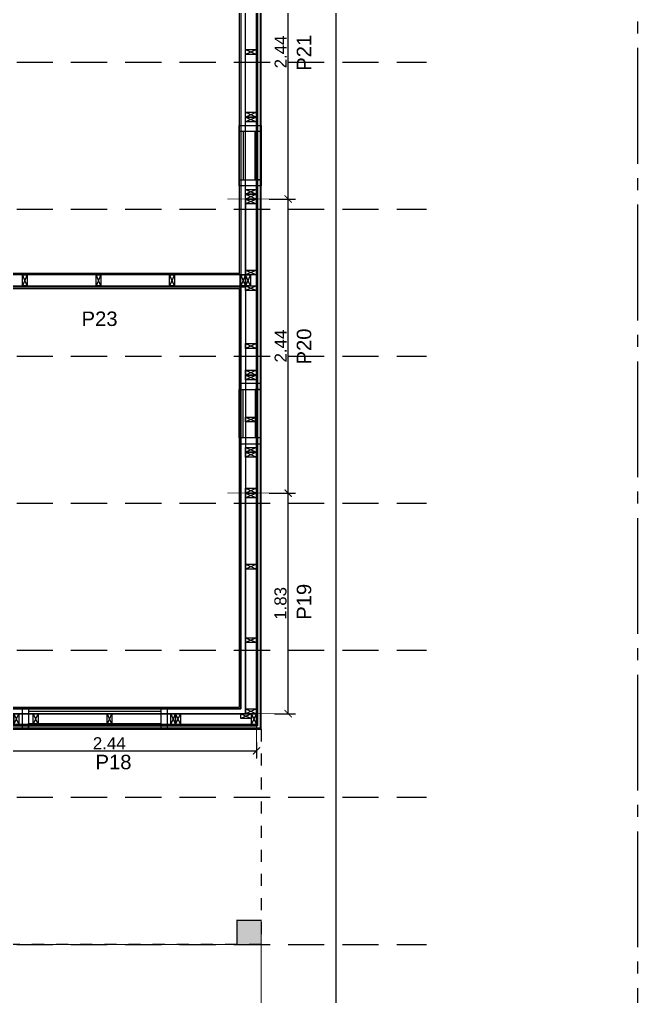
# Model space of a CAD drawing. Header units: millimetres. Extents: x -13913 to 5993, y 1496 to 3225.
# Drawn here: x 3012 to 3017.12, y 1618.09 to 1626.2 of the extents above; entities that cross this region are included whole.
import ezdxf

# ---------------------------------------------------------------- set-up
doc = ezdxf.new("R2010")
doc.units = ezdxf.units.MM
doc.header["$PDMODE"] = 35
for name, pattern in [('ACAD_ISO04W100', [30, 24, -3, 0, -3]), ('CONTINUA', [200, 100, 100]), ('DASHED', [0.75, 0.5, -0.25])]:
    doc.linetypes.add(name, pattern=pattern)
doc.layers.get('Defpoints').update_dxf_attribs({"color": 230})
for name, color, linetype in [('EJES', 8, 'Continuous'), ('P0-PROYECCION', 7, 'Continuous'), ('P1- OSB', 7, 'Continuous'), ('P1-CARPINTERIAS', 7, 'Continuous'), ('P1-COLUMNA HºAº', 7, 'Continuous'), ('P1-COTAS', 7, 'Continuous'), ('P1-DURLOK INTERIOR', 7, 'Continuous'), ('P1-ESTRUCTURAS', 7, 'Continuous'), ('P1-LISTON 2CM', 7, 'Continuous'), ('P1-LISTON 4CM', 7, 'Continuous'), ('P1-MAMPOSTERIA LADRILLO', 7, 'Continuous'), ('P1-MUROS', 7, 'Continuous'), ('P1-PANEL', 7, 'Continuous'), ('P1-PROYECCION', 7, 'Continuous'), ('P1-SOLADOS', 7, 'Continuous'), ('P1-SUPERBOARD', 7, 'Continuous'), ('P1-TEXTOS', 7, 'Continuous')]:
    doc.layers.add(name, color=color, linetype=linetype)
doc.styles.add('Arial02.5', font='arial.ttf', dxfattribs={"width": 0.8, "height": 0.025})
doc.styles.add('Arial10', font='arial.ttf', dxfattribs={"height": 0.1})
doc.dimstyles.new('COTA-1-50', dxfattribs={"dimtxt": 0.1, "dimasz": 0.06, "dimexe": 0.06, "dimexo": 0.15, "dimgap": 0.0125, "dimtad": 1, "dimzin": 0, "dimdsep": 46, "dimtxsty": 'Arial10', "dimblk1": 'ARCHTICK', "dimblk2": 'ARCHTICK', "dimsah": 1, "dimcen": 0.09, "dimclrd": 7, "dimclre": 7, "dimclrt": 7, "dimazin": 0, "dimtfac": 1, "dimtofl": 0, "dimtmove": 2, "dimatfit": 3, "dimldrblk": 'ARCHTICK', "dimfxl": 1, "dimtolj": 1, "dimtzin": 0, "dimarcsym": 0})

# ---------------------------------------------------------------- blocks, each defined once
blk = doc.blocks.new('A$C9cc9e96f')
at = {"color": 0}
for points in [[(0, 0.09), (0.04, 0.09), (0.04, 0), (0, 0), (0, 0.09), (0.04, 0), (0, 0), (0.04, 0.09)], [(0.39, 0.09), (0.43, 0.09), (0.43, 0), (0.39, 0), (0.39, 0.09), (0.43, 0), (0.39, 0), (0.43, 0.09)], [(0.43, 0.09), (0.47, 0.09), (0.47, 0), (0.43, 0), (0.43, 0.09), (0.47, 0), (0.43, 0), (0.47, 0.09)], [(1.7293, 0.09), (1.7693, 0.09), (1.7693, 0), (1.7293, 0), (1.7293, 0.09), (1.7693, 0), (1.7293, 0), (1.7693, 0.09)], [(1.7693, 0.09), (1.8093, 0.09), (1.8093, 0), (1.7693, 0), (1.7693, 0.09), (1.8093, 0), (1.7693, 0), (1.8093, 0.09)], [(2.4, 0.09), (2.4, 0.05), (2.31, 0.05), (2.31, 0.09), (2.4, 0.09), (2.31, 0.05), (2.31, 0.09), (2.4, 0.05)], [(2.4, 0.09), (2.44, 0.09), (2.44, 0), (2.4, 0), (2.4, 0.09), (2.44, 0), (2.4, 0), (2.44, 0.09)]]:
    blk.add_lwpolyline(points, dxfattribs=at)
blk.add_lwpolyline([(0, 0.09), (2.44, 0.09), (2.44, 0), (0, 0)], close=True, dxfattribs=at)
at = {"color": 8}
for points in [[(0.59, 0.09), (0.63, 0.09), (0.63, 0), (0.59, 0), (0.59, 0.09), (0.63, 0), (0.59, 0), (0.63, 0.09)], [(1.202, 0.09), (1.242, 0.09), (1.242, 0), (1.202, 0), (1.202, 0.09), (1.242, 0), (1.202, 0), (1.242, 0.09)]]:
    blk.add_lwpolyline(points, dxfattribs=at)
blk = doc.blocks.new('A$Ca94d6937')
at = {"color": 0}
for points in [[(0.04, 0), (0, 0), (0, 0.09), (0.04, 0.09), (0.04, 0), (0, 0.09), (0.04, 0.09), (0, 0)], [(0.63, 0), (0.59, 0), (0.59, 0.09), (0.63, 0.09), (0.63, 0), (0.59, 0.09), (0.63, 0.09), (0.59, 0)], [(1.24, 0), (1.2, 0), (1.2, 0.09), (1.24, 0.09), (1.24, 0), (1.2, 0.09), (1.24, 0.09), (1.2, 0)], [(1.85, 0), (1.81, 0), (1.81, 0.09), (1.85, 0.09), (1.85, 0), (1.81, 0.09), (1.85, 0.09), (1.81, 0)], [(2.44, 0), (2.4, 0), (2.4, 0.09), (2.44, 0.09), (2.44, 0), (2.4, 0.09), (2.44, 0.09), (2.4, 0)]]:
    blk.add_lwpolyline(points, dxfattribs=at)
blk.add_lwpolyline([(0, 0.09), (0, 0), (2.44, 0), (2.44, 0.09)], close=True, dxfattribs=at)
blk = doc.blocks.new('A$Ce3189523')
at = {"color": 0}
blk.add_lwpolyline([(0, 0), (0, 1.83), (0.09, 1.83), (0.09, 0)], close=True, dxfattribs=at)
for points in [[(0.09, 1.83), (0.09, 1.79), (0, 1.79), (0, 1.83), (0.09, 1.83), (0, 1.79), (0, 1.83), (0.09, 1.79)], [(0.09, 1.24), (0.09, 1.2), (0, 1.2), (0, 1.24), (0.09, 1.24), (0, 1.2), (0, 1.24), (0.09, 1.2)], [(0.09, 0.63), (0.09, 0.59), (0, 0.59), (0, 0.63), (0.09, 0.63), (0, 0.59), (0, 0.63), (0.09, 0.59)], [(0.09, 0.04), (0.09, 0), (0, 0), (0, 0.04), (0.09, 0.04), (0, 0), (0, 0.04), (0.09, 0)]]:
    blk.add_lwpolyline(points, dxfattribs=at)
blk = doc.blocks.new('A$C49294ef6')
at = {"color": 0}
for points in [[(0.09, 2.44), (0.09, 2.4), (0, 2.4), (0, 2.44), (0.09, 2.44), (0, 2.4), (0, 2.44), (0.09, 2.4)], [(0.09, 1.85), (0.09, 1.81), (0, 1.81), (0, 1.85), (0.09, 1.85), (0, 1.81), (0, 1.85), (0.09, 1.81)], [(0.04, 1.72), (0, 1.72), (0, 1.81), (0.04, 1.81), (0.04, 1.72), (0, 1.81), (0.04, 1.81), (0, 1.72)], [(0.09, 1.72), (0.09, 1.68), (0, 1.68), (0, 1.72), (0.09, 1.72), (0, 1.68), (0, 1.72), (0.09, 1.68)], [(0.09, 1.24), (0.09, 1.2), (0, 1.2), (0, 1.24), (0.09, 1.24), (0, 1.2), (0, 1.24), (0.09, 1.2)], [(0.09, 1.0195), (0.09, 0.9795), (0, 0.9795), (0, 1.0195), (0.09, 1.0195), (0, 0.9795), (0, 1.0195), (0.09, 0.9795)], [(0.09, 0.9795), (0.09, 0.9395), (0, 0.9395), (0, 0.9795), (0.09, 0.9795), (0, 0.9395), (0, 0.9795), (0.09, 0.9395)], [(0.09, 0.3795), (0.09, 0.3395), (0, 0.3395), (0, 0.3795), (0.09, 0.3795), (0, 0.3395), (0, 0.3795), (0.09, 0.3395)], [(0.09, 0.3395), (0.09, 0.2995), (0, 0.2995), (0, 0.3395), (0.09, 0.3395), (0, 0.2995), (0, 0.3395), (0.09, 0.2995)], [(0.09, 0.04), (0.09, 0), (0, 0), (0, 0.04), (0.09, 0.04), (0, 0), (0, 0.04), (0.09, 0)]]:
    blk.add_lwpolyline(points, dxfattribs=at)
blk.add_lwpolyline([(0, 2.44), (0, 0), (0.09, 0), (0.09, 2.44)], close=True, dxfattribs=at)
at = {"color": 8}
blk.add_lwpolyline([(0.09, 0.63), (0.09, 0.59), (0, 0.59), (0, 0.63), (0.09, 0.63), (0, 0.59), (0, 0.63), (0.09, 0.59)], dxfattribs=at)
blk = doc.blocks.new('A$C257d83ad')
at = {"color": 0}
for points in [[(0.09, 2.44), (0.09, 2.4), (0, 2.4), (0, 2.44), (0.09, 2.44), (0, 2.4), (0, 2.44), (0.09, 2.4)], [(0.09, 1.85), (0.09, 1.81), (0, 1.81), (0, 1.85), (0.09, 1.85), (0, 1.81), (0, 1.85), (0.09, 1.81)], [(0.09, 1.24), (0.09, 1.2), (0, 1.2), (0, 1.24), (0.09, 1.24), (0, 1.2), (0, 1.24), (0.09, 1.2)], [(0.09, 0.72), (0.09, 0.68), (0, 0.68), (0, 0.72), (0.09, 0.72), (0, 0.68), (0, 0.72), (0.09, 0.68)], [(0.09, 0.68), (0.09, 0.64), (0, 0.64), (0, 0.68), (0.09, 0.68), (0, 0.64), (0, 0.68), (0.09, 0.64)], [(0.09, 0.08), (0.09, 0.04), (0, 0.04), (0, 0.08), (0.09, 0.08), (0, 0.04), (0, 0.08), (0.09, 0.04)], [(0.09, 0.04), (0.09, 0), (0, 0), (0, 0.04), (0.09, 0.04), (0, 0), (0, 0.04), (0.09, 0)]]:
    blk.add_lwpolyline(points, dxfattribs=at)
blk.add_lwpolyline([(0, 0), (0, 2.44), (0.09, 2.44), (0.09, 0)], close=True, dxfattribs=at)
blk = doc.blocks.new('_ARCHTICK')
at = {"color": 0, "linetype": 'ByBlock', "const_width": 0.15}
blk.add_lwpolyline([(-0.5, -0.5), (0.5, 0.5)], dxfattribs=at)
blk = doc.blocks.new('*D216')
at = {"layer": 'Defpoints', "color": 0, "transparency": 16777216}
for p in [(3011.5232, 1620.3461), (3013.9632, 1620.3461), (3013.9632, 1620.1282)]:
    blk.add_point(p, dxfattribs=at)
at = {"layer": 'P1-COTAS', "color": 7, "lineweight": -2, "transparency": 16777216}
for p, q in [((3011.5232, 1620.1961), (3011.5232, 1620.0682)), ((3011.5232, 1620.1282), (3013.9632, 1620.1282)), ((3013.9632, 1620.1961), (3013.9632, 1620.0682))]:
    blk.add_line(p, q, dxfattribs=at)
at = {"layer": 'P1-COTAS', "color": 7, "lineweight": -2, "transparency": 16777216, "xscale": 0.06, "yscale": 0.06, "zscale": 0.06, "rotation": 180}
blk.add_blockref('_ARCHTICK', (3011.5232, 1620.1282), dxfattribs=at)
at = {"layer": 'P1-COTAS', "color": 7, "lineweight": -2, "transparency": 16777216, "xscale": 0.06, "yscale": 0.06, "zscale": 0.06}
blk.add_blockref('_ARCHTICK', (3013.9632, 1620.1282), dxfattribs=at)
at = {"layer": 'P1-COTAS', "color": 7, "transparency": 16777216, "insert": (3012.7432, 1620.1909), "char_height": 0.1, "attachment_point": 5, "style": 'Arial10'}
blk.add_mtext('\\A1;2.44', dxfattribs=at)
blk = doc.blocks.new('*D217')
at = {"layer": 'Defpoints', "color": 0, "transparency": 16777216}
for p in [(3013.9182, 1622.2661), (3014.226, 1622.2661), (3013.9632, 1620.4361)]:
    blk.add_point(p, dxfattribs=at)
at = {"layer": 'P1-COTAS', "color": 7, "lineweight": -2, "transparency": 16777216}
for p, q in [((3014.0682, 1622.2661), (3014.286, 1622.2661)), ((3014.226, 1620.4361), (3014.226, 1622.2661)), ((3014.1132, 1620.4361), (3014.286, 1620.4361))]:
    blk.add_line(p, q, dxfattribs=at)
at = {"layer": 'P1-COTAS', "color": 7, "lineweight": -2, "transparency": 16777216, "xscale": 0.06, "yscale": 0.06, "zscale": 0.06}
for p, rotation in [((3014.226, 1622.2661), 90), ((3014.226, 1620.4361), 270)]:
    blk.add_blockref('_ARCHTICK', p, dxfattribs=dict(at, rotation=rotation))
at = {"layer": 'P1-COTAS', "color": 7, "transparency": 16777216, "insert": (3014.1624, 1621.3511), "char_height": 0.1, "attachment_point": 5, "rotation": 90, "style": 'Arial10'}
blk.add_mtext('\\A1;1.83', dxfattribs=at)
blk = doc.blocks.new('*D218')
at = {"layer": 'Defpoints', "color": 0, "transparency": 16777216}
for p in [(3013.9182, 1624.7061), (3014.226, 1624.7061), (3013.9182, 1622.2661)]:
    blk.add_point(p, dxfattribs=at)
at = {"layer": 'P1-COTAS', "color": 7, "lineweight": -2, "transparency": 16777216}
for p, q in [((3014.0682, 1624.7061), (3014.286, 1624.7061)), ((3014.226, 1622.2661), (3014.226, 1624.7061)), ((3014.0682, 1622.2661), (3014.286, 1622.2661))]:
    blk.add_line(p, q, dxfattribs=at)
at = {"layer": 'P1-COTAS', "color": 7, "lineweight": -2, "transparency": 16777216, "xscale": 0.06, "yscale": 0.06, "zscale": 0.06}
for p, rotation in [((3014.226, 1624.7061), 90), ((3014.226, 1622.2661), 270)]:
    blk.add_blockref('_ARCHTICK', p, dxfattribs=dict(at, rotation=rotation))
at = {"layer": 'P1-COTAS', "color": 7, "transparency": 16777216, "insert": (3014.1633, 1623.4861), "char_height": 0.1, "attachment_point": 5, "rotation": 90, "style": 'Arial10'}
blk.add_mtext('\\A1;2.44', dxfattribs=at)
blk = doc.blocks.new('*D200')
at = {"layer": 'Defpoints', "color": 0, "transparency": 16777216}
for p in [(3013.9182, 1627.1461), (3014.226, 1627.1461), (3013.9182, 1624.7061)]:
    blk.add_point(p, dxfattribs=at)
at = {"layer": 'P1-COTAS', "color": 7, "lineweight": -2, "transparency": 16777216}
for p, q in [((3014.0682, 1627.1461), (3014.286, 1627.1461)), ((3014.226, 1624.7061), (3014.226, 1627.1461)), ((3014.0682, 1624.7061), (3014.286, 1624.7061))]:
    blk.add_line(p, q, dxfattribs=at)
at = {"layer": 'P1-COTAS', "color": 7, "lineweight": -2, "transparency": 16777216, "xscale": 0.06, "yscale": 0.06, "zscale": 0.06}
for p, rotation in [((3014.226, 1627.1461), 90), ((3014.226, 1624.7061), 270)]:
    blk.add_blockref('_ARCHTICK', p, dxfattribs=dict(at, rotation=rotation))
at = {"layer": 'P1-COTAS', "color": 7, "transparency": 16777216, "insert": (3014.1633, 1625.9261), "char_height": 0.1, "attachment_point": 5, "rotation": 90, "style": 'Arial10'}
blk.add_mtext('\\A1;2.44', dxfattribs=at)

msp = doc.modelspace()

# ---------------------------------------------------------------- hatches: boundary and pattern name
at = {"layer": 'P1-COLUMNA HºAº'}
h = msp.add_hatch(color=8, dxfattribs=at)
h.dxf.hatch_style = 1
h.paths.add_polyline_path([(3013.8025, 1618.7216), (3014.0025, 1618.7216), (3014.0025, 1618.5216), (3013.8025, 1618.5216)])

# ---------------------------------------------------------------- linework, layer by layer
at = {"layer": 'EJES', "color": 18, "linetype": 'ACAD_ISO04W100', "ltscale": 0.04, "true_color": 0x000000}
msp.add_lwpolyline([(3017.1207, 1644.1592), (3017.1207, 1611.8279)], dxfattribs=at)
at = {"layer": 'P0-PROYECCION', "linetype": 'CONTINUA', "ltscale": 0.3, "const_width": 0.01}
msp.add_lwpolyline([(3010.8527, 1618.5216), (3014.0025, 1618.5216), (3014.0025, 1612.5216), (3014.0025, 1612.5216), (3007.2703, 1612.5216)], dxfattribs=at)
at = {"layer": 'P1- OSB'}
for points in [[(3008.9207, 1618.5516), (3008.9207, 1618.5611), (3010.8132, 1618.5611), (3010.8132, 1620.3461), (3013.9632, 1620.3461), (3013.9632, 1628.3211), (3007.2707, 1628.3211), (3007.2707, 1628.3306), (3013.9727, 1628.3306), (3013.9727, 1620.3366), (3010.8227, 1620.3366), (3010.8227, 1618.5516)], [(3010.8227, 1620.4361), (3010.8132, 1620.4361), (3010.8132, 1623.9861), (3013.8732, 1623.9861), (3013.8732, 1623.9766), (3010.8227, 1623.9766)]]:
    msp.add_lwpolyline(points, close=True, dxfattribs=at)
at = {"layer": 'P1-CARPINTERIAS', "linetype": 'CONTINUA'}
for points in [[(3014.0026, 1625.3161), (3014.0026, 1624.8161), (3013.8206, 1624.8161), (3013.8206, 1625.3161), (3014.0026, 1625.3161), (3014.0026, 1625.2661), (3013.8207, 1625.2661), (3013.8207, 1624.8661), (3014.0026, 1624.8661), (3013.9526, 1624.8661), (3013.9526, 1625.2661), (3013.8526, 1625.2661), (3013.8526, 1624.8661)], [(3014.0027, 1622.6756), (3014.0027, 1623.1756), (3013.8207, 1623.1756), (3013.8207, 1622.6756), (3014.0027, 1622.6756), (3014.0027, 1622.7256), (3013.8207, 1622.7256), (3013.8207, 1623.1256), (3014.0027, 1623.1256), (3013.9527, 1623.1256), (3013.9527, 1622.7256), (3013.8527, 1622.7256), (3013.8527, 1623.1256)], [(3013.2239, 1620.3066), (3012.0232, 1620.3066), (3012.0232, 1620.4886), (3013.2232, 1620.4886), (3013.2239, 1620.3066), (3013.1732, 1620.3066), (3013.1732, 1620.4886), (3012.0739, 1620.4886), (3012.0739, 1620.3066), (3012.0739, 1620.3546), (3013.1732, 1620.3546), (3013.1732, 1620.4546), (3012.0739, 1620.4546)]]:
    msp.add_lwpolyline(points, dxfattribs=at)
at = {"layer": 'P1-COLUMNA HºAº', "const_width": 0.01}
msp.add_lwpolyline([(3013.8025, 1618.7216), (3014.0025, 1618.7216), (3014.0025, 1618.5216), (3013.8025, 1618.5216)], close=True, dxfattribs=at)
at = {"layer": 'P1-DURLOK INTERIOR'}
msp.add_lwpolyline([(3010.8627, 1624.0761), (3010.8627, 1628.1911), (3013.8332, 1628.1911), (3013.8332, 1624.0761), (3010.8627, 1624.0761)], dxfattribs=at)
for points in [[(3010.8752, 1624.0886), (3010.8752, 1628.1786), (3013.8207, 1628.1786), (3013.8207, 1624.0886)], [(3013.8332, 1623.9766), (3013.8332, 1620.4761), (3010.8627, 1620.4761), (3010.8627, 1623.9766)], [(3013.8207, 1623.9641), (3013.8207, 1620.4886), (3010.8752, 1620.4886), (3010.8752, 1623.9641)]]:
    msp.add_lwpolyline(points, close=True, dxfattribs=at)
at = {"layer": 'P1-ESTRUCTURAS', "color": 8, "linetype": 'DASHED', "ltscale": 0.6}
for points in [[(3006.1255, 1625.8421), (3015.3734, 1625.8421)], [(3006.1255, 1624.6221), (3015.3734, 1624.6221)], [(3006.1255, 1623.4021), (3015.3734, 1623.4021)], [(3006.1255, 1622.1821), (3015.3734, 1622.1821)], [(3006.1255, 1620.9621), (3015.3734, 1620.9621)], [(3006.1255, 1619.7421), (3015.3734, 1619.7421)], [(3006.1255, 1618.5216), (3015.3734, 1618.5216)]]:
    msp.add_lwpolyline(points, dxfattribs=at)
at = {"layer": 'P1-LISTON 2CM'}
msp.add_lwpolyline([(3008.9207, 1618.5316), (3008.9207, 1618.5516), (3010.8227, 1618.5516), (3010.8227, 1620.3366), (3013.9727, 1620.3366), (3013.9727, 1628.3306), (3007.2707, 1628.3306), (3007.2707, 1628.3506), (3013.9927, 1628.3506), (3013.9927, 1620.3166), (3010.8427, 1620.3166), (3010.8427, 1618.5316)], close=True, dxfattribs=at)
at = {"layer": 'P1-LISTON 4CM'}
for points in [[(3010.8227, 1624.0761), (3010.8627, 1624.0761), (3010.8627, 1628.1911), (3013.8332, 1628.1911), (3013.8332, 1624.0761), (3013.8732, 1624.0761), (3013.8732, 1628.2311), (3010.8227, 1628.2311)], [(3010.8227, 1620.4361), (3010.8227, 1623.9766), (3010.8627, 1623.9766), (3010.8627, 1620.4761), (3013.8332, 1620.4761), (3013.8332, 1623.9766), (3013.8732, 1623.9766), (3013.8732, 1620.4361)]]:
    msp.add_lwpolyline(points, close=True, dxfattribs=at)
at = {"layer": 'P1-MAMPOSTERIA LADRILLO', "color": 5, "const_width": 0.006}
for points in [[(3013.7229, 1624.7061), (3014.2196, 1624.7061)], [(3013.8732, 1623.8275), (3013.8732, 1624.1543)], [(3013.7229, 1622.2661), (3014.2196, 1622.2661)], [(3013.9632, 1620.0627), (3013.9632, 1620.5124)], [(3013.8235, 1620.4361), (3014.2196, 1620.4361)]]:
    msp.add_lwpolyline(points, dxfattribs=at)
at = {"layer": 'P1-MUROS', "const_width": 0.005}
for points in [[(3014.0027, 1628.3606), (3014.0027, 1625.3161), (3013.8207, 1625.3161), (3013.8207, 1628.1786), (3013.1732, 1628.1786), (3013.1732, 1628.3606)], [(3014.0026, 1624.8161), (3014.0028, 1623.1756), (3013.8208, 1623.1756), (3013.8206, 1624.8161)], [(3010.671, 1624.1861), (3010.671, 1623.8311), (3010.8752, 1623.8311), (3010.8752, 1623.9641), (3013.8207, 1623.9641), (3013.8207, 1624.0886), (3010.8752, 1624.0886), (3010.8752, 1624.1861)], [(3012.0232, 1620.4911), (3012.0232, 1620.3066), (3010.8527, 1620.3066), (3010.8527, 1618.5216), (3010.3957, 1618.5216), (3010.3957, 1618.7036), (3010.6707, 1618.7036), (3010.671, 1623.0311), (3010.8752, 1623.0311), (3010.8752, 1620.4886)], [(3014.0027, 1622.6756), (3013.8207, 1622.6756), (3013.8207, 1620.4886), (3013.2232, 1620.4886), (3013.2232, 1620.3066), (3014.0027, 1620.3066)]]:
    msp.add_lwpolyline(points, close=True, dxfattribs=at)
at = {"layer": 'P1-PANEL', "color": 6, "const_width": 0.001}
for points in [[(3007.2708, 1628.3211), (3007.2708, 1628.2311), (3010.7232, 1628.2311), (3010.7232, 1625.2261), (3009.443, 1625.2261), (3009.443, 1624.0761), (3007.2707, 1624.0761), (3007.2707, 1623.9861), (3009.533, 1623.9861), (3009.533, 1625.1361), (3010.7232, 1625.1361), (3010.7232, 1618.6511), (3008.9207, 1618.6511), (3008.9207, 1618.5611), (3010.8132, 1618.5611), (3010.8132, 1620.3461), (3013.9632, 1620.3461), (3013.9633, 1628.3211), (3007.2707, 1628.3211)], [(3010.8132, 1628.2311), (3013.8732, 1628.2311), (3013.8732, 1624.0761), (3010.8132, 1624.0761)], [(3013.8732, 1623.9861), (3010.8132, 1623.9861), (3010.8132, 1620.4361), (3013.8732, 1620.4361)]]:
    msp.add_lwpolyline(points, close=True, dxfattribs=at)
at = {"layer": 'P1-PROYECCION', "linetype": 'DASHED', "ltscale": 0.2}
msp.add_lwpolyline([(3014.0027, 1620.3066), (3014.0025, 1618.5216), (3010.8527, 1618.5216)], dxfattribs=at)
at = {"layer": 'P1-SOLADOS'}
msp.add_lwpolyline([(3007.1208, 1631.0331), (3007.1206, 1631.2106), (3014.6215, 1631.2106), (3014.6215, 1614.1716), (3017.1207, 1614.1716)], dxfattribs=at)
at = {"layer": 'P1-SUPERBOARD'}
msp.add_lwpolyline([(3008.9207, 1618.5316), (3008.9207, 1618.5216), (3010.8527, 1618.5216), (3010.8527, 1620.3066), (3014.0027, 1620.3066), (3014.0027, 1628.3606), (3007.2707, 1628.3606), (3007.2707, 1628.3506), (3013.9927, 1628.3506), (3013.9927, 1620.3166), (3010.8427, 1620.3166), (3010.8427, 1618.5316)], close=True, dxfattribs=at)

# ---------------------------------------------------------------- block references
at = {"layer": 'P1-PANEL', "color": 244, "true_color": 0x991b1e}
for name, p in [('A$C257d83ad', (3013.8732, 1624.7061)), ('A$Ca94d6937', (3011.4332, 1623.9861)), ('A$Ce3189523', (3013.8732, 1620.4361))]:
    msp.add_blockref(name, p, dxfattribs=at)
at = {"layer": 'P1-PANEL', "color": 6}
for name, p in [('A$C49294ef6', (3013.8732, 1622.2661)), ('A$C9cc9e96f', (3011.5232, 1620.3461))]:
    msp.add_blockref(name, p, dxfattribs=at)

# ---------------------------------------------------------------- texts
at = {"layer": 'P1-TEXTOS', "style": 'Arial02.5'}
for s, p in [('P21', (3014.4169, 1625.7701)), ('P20', (3014.4169, 1623.3332)), ('P19', (3014.4169, 1621.2151))]:
    msp.add_text(s, height=0.12, rotation=90, dxfattribs=at).set_placement(p)
for s, p in [('P23', (3012.5134, 1623.6527)), ('P18', (3012.6289, 1619.9752))]:
    msp.add_text(s, height=0.12, dxfattribs=at).set_placement(p)

# ---------------------------------------------------------------- dimensions: what is measured, and where the dimension line sits
at = {"layer": 'P1-COTAS'}
for base, p1, p2, picture, middle in [((3014.226, 1627.1461), (3013.9182, 1624.7061), (3013.9182, 1627.1461), '*D200', (3014.1633, 1625.9261)), ((3014.226, 1624.7061), (3013.9182, 1622.2661), (3013.9182, 1624.7061), '*D218', (3014.1633, 1623.4861)), ((3014.226, 1622.2661), (3013.9632, 1620.4361), (3013.9182, 1622.2661), '*D217', (3014.1624, 1621.3511))]:
    dim = msp.add_linear_dim(base=base, p1=p1, p2=p2, angle=90, dimstyle='COTA-1-50', dxfattribs=at)
    dim.commit()
    dim.dimension.update_dxf_attribs({"geometry": picture, "text_midpoint": middle})
dim = msp.add_linear_dim(base=(3013.9632, 1620.1282), p1=(3011.5232, 1620.3461), p2=(3013.9632, 1620.3461), dimstyle='COTA-1-50', dxfattribs=at)
dim.commit()
dim.dimension.update_dxf_attribs({"geometry": '*D216', "text_midpoint": (3012.7432, 1620.1909)})

doc.saveas('drawing.dxf')
